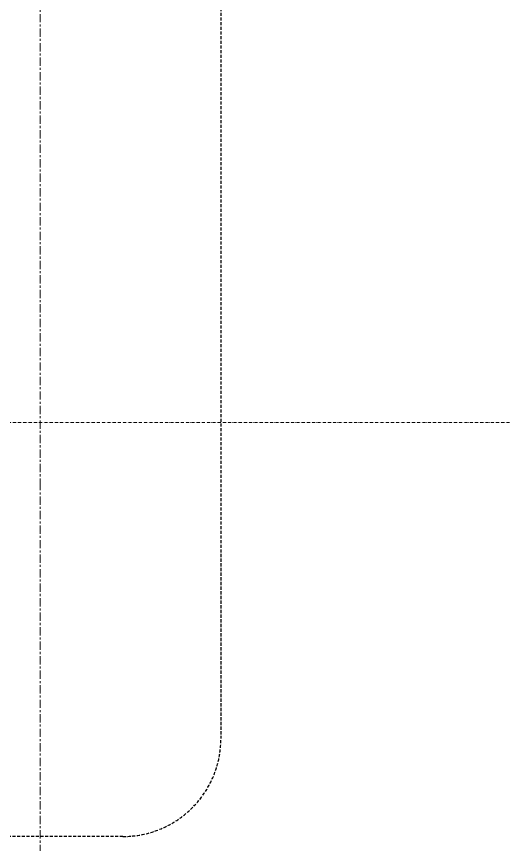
# Model space of a CAD drawing. Header units: millimetres. Extents: x 46404 to 154333, y -1327 to 55734.
# Drawn here: x 60916 to 61661, y 50090 to 51358 of the extents above; entities that cross this region are included whole.
import ezdxf

# ---------------------------------------------------------------- set-up
doc = ezdxf.new("R2010")
doc.units = ezdxf.units.MM
for name, pattern in [('Dash - Tight', [4.5, 3, -1.5]), ('Dash Dot 3_16_', [7.9375, 4.7625, -1.5875, 0, -1.5875]), ('Grid Line', [22.225, 12.7, -3.175, 3.175, -3.175]), ('Hidden', [7.14375, 4.7625, -2.38125])]:
    doc.linetypes.add(name, pattern=pattern)
for name, color, linetype, lineweight in [('A-DETL-GENF-2', 92, 'Dash - Tight', 18), ('A-DETL-GENF-3', 92, 'Hidden', 25), ('G-ANNO-SYMB-1', 111, 'Dash Dot 3_16_', 18), ('S-GRID-1', 1, 'Grid Line', 9)]:
    doc.layers.add(name, color=color, linetype=linetype, lineweight=lineweight)

# ---------------------------------------------------------------- blocks, each defined once
blk = doc.blocks.new('BORDER VIEW - BORDER VIEW-2373697-TKCS_RAMP NKT 1 - MẶT BẰNG')
at = {"layer": 'A-DETL-GENF-3'}
for p, q in [((13856.5, 4204.5), (13856.5, 150)), ((13706.5, 0), (150, 0))]:
    blk.add_line(p, q, dxfattribs=at)
blk.add_arc((13706.5, 150), 150, 270, 0, dxfattribs=at)

msp = doc.modelspace()

# ---------------------------------------------------------------- linework, layer by layer
at = {"layer": 'G-ANNO-SYMB-1'}
msp.add_line((46523.5, 50735.7), (62427.5, 50735.7), dxfattribs=at)
at = {"layer": 'S-GRID-1'}
for p, q in [((60952.6, 50637.5), (60952.6, 53721.2)), ((60952.6, 49387.5), (60952.6, 50637.5))]:
    msp.add_line(p, q, dxfattribs=at)

# ---------------------------------------------------------------- block references
at = {"layer": 'A-DETL-GENF-2'}
msp.add_blockref('BORDER VIEW - BORDER VIEW-2373697-TKCS_RAMP NKT 1 - MẶT BẰNG', (47372.6, 50101.9), dxfattribs=at)

doc.saveas('drawing.dxf')
